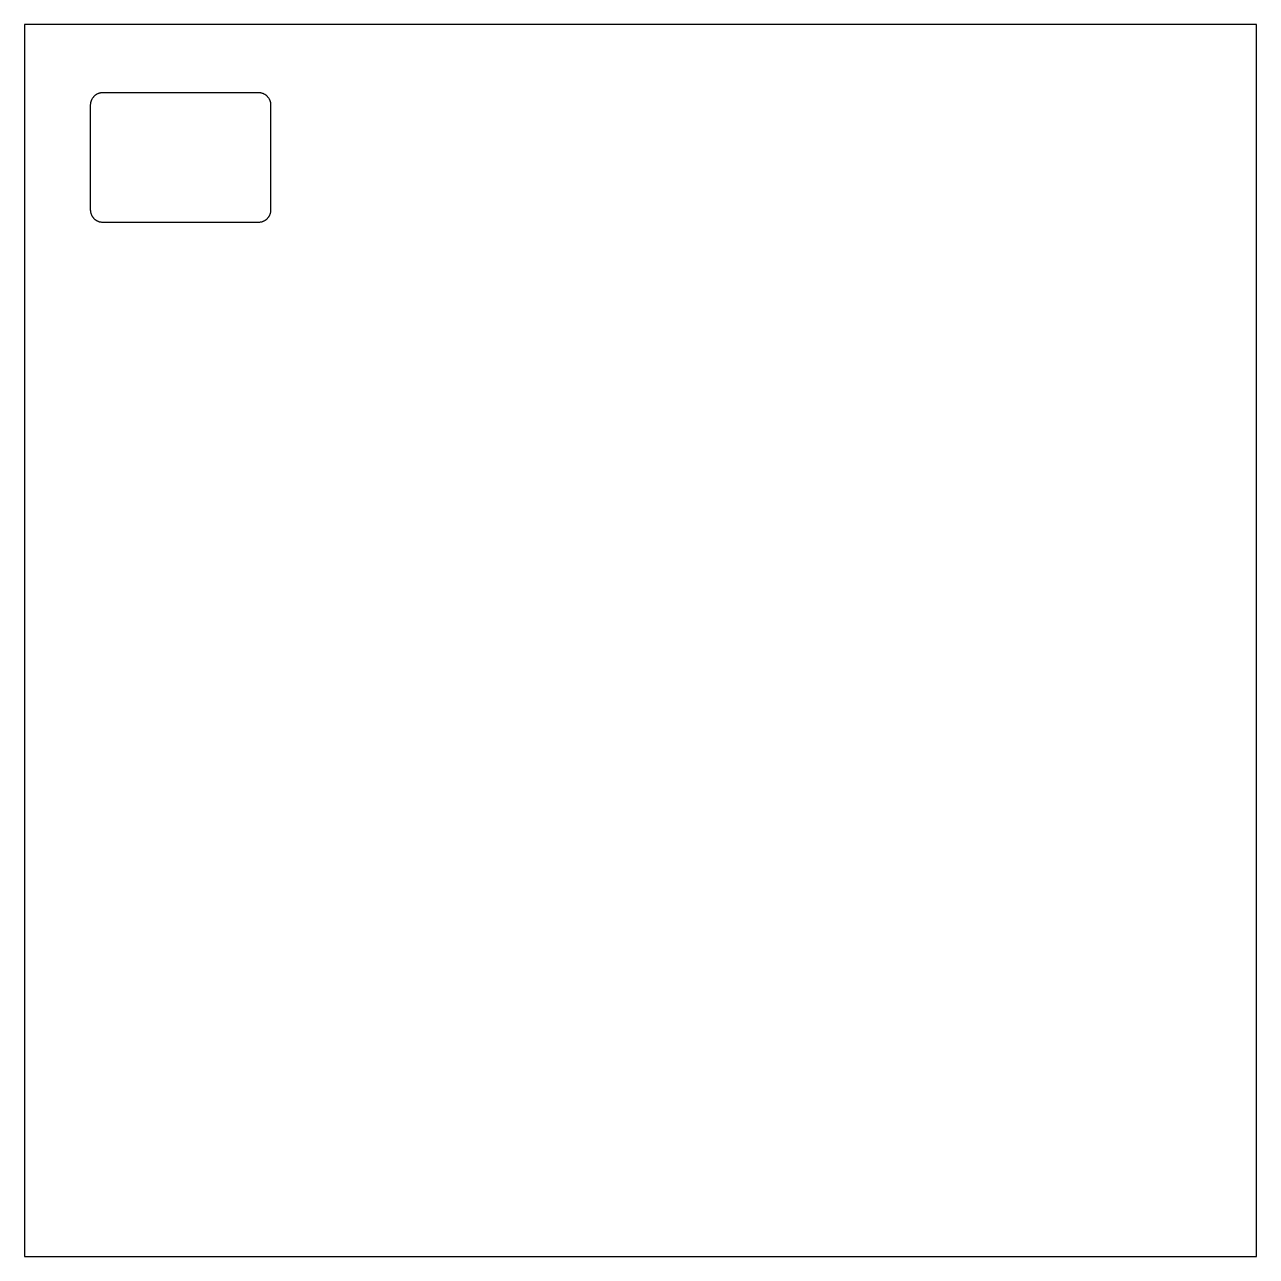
# Model space of a CAD drawing. Extents: x 2199 to 2499, y 2694 to 2994.
import ezdxf

# ---------------------------------------------------------------- set-up
doc = ezdxf.new("R2010")
doc.units = 0
doc.layers.add('CORTE_LASER$CORTE', color=7, linetype='CONTINUOUS')

msp = doc.modelspace()

# ---------------------------------------------------------------- linework, layer by layer
at = {"layer": 'CORTE_LASER$CORTE'}
for p, q in [((2499, 2994), (2199, 2994)), ((2199, 2994), (2199, 2694)), ((2499, 2694), (2499, 2994)), ((2199, 2694), (2499, 2694))]:
    msp.add_line(p, q, dxfattribs=at)
msp.add_lwpolyline([(2215, 2948.9), (2215, 2948.8), (2215.01, 2948.7), (2215.02, 2948.59), (2215.03, 2948.49), (2215.04, 2948.39), (2215.06, 2948.29), (2215.09, 2948.19), (2215.11, 2948.09), (2215.14, 2947.99), (2215.17, 2947.9), (2215.21, 2947.8), (2215.25, 2947.7), (2215.29, 2947.61), (2215.34, 2947.52), (2215.39, 2947.43), (2215.44, 2947.34), (2215.49, 2947.25), (2215.55, 2947.17), (2215.61, 2947.09), (2215.67, 2947.01), (2215.74, 2946.93), (2215.81, 2946.85), (2215.88, 2946.78), (2215.95, 2946.71), (2216.03, 2946.64), (2216.11, 2946.57), (2216.19, 2946.51), (2216.27, 2946.45), (2216.35, 2946.39), (2216.44, 2946.34), (2216.53, 2946.29), (2216.62, 2946.24), (2216.71, 2946.19), (2216.8, 2946.15), (2216.9, 2946.11), (2217, 2946.07), (2217.09, 2946.04), (2217.19, 2946.01), (2217.29, 2945.99), (2217.39, 2945.96), (2217.49, 2945.94), (2217.59, 2945.93), (2217.69, 2945.92), (2217.8, 2945.91), (2217.9, 2945.9), (2218, 2945.9), (2256, 2945.9), (2256.1, 2945.9), (2256.2, 2945.91), (2256.31, 2945.92), (2256.41, 2945.93), (2256.51, 2945.94), (2256.61, 2945.96), (2256.71, 2945.99), (2256.81, 2946.01), (2256.91, 2946.04), (2257, 2946.07), (2257.1, 2946.11), (2257.2, 2946.15), (2257.29, 2946.19), (2257.38, 2946.24), (2257.47, 2946.29), (2257.56, 2946.34), (2257.65, 2946.39), (2257.73, 2946.45), (2257.81, 2946.51), (2257.89, 2946.57), (2257.97, 2946.64), (2258.05, 2946.71), (2258.12, 2946.78), (2258.19, 2946.85), (2258.26, 2946.93), (2258.33, 2947.01), (2258.39, 2947.09), (2258.45, 2947.17), (2258.51, 2947.25), (2258.56, 2947.34), (2258.61, 2947.43), (2258.66, 2947.52), (2258.71, 2947.61), (2258.75, 2947.7), (2258.79, 2947.8), (2258.83, 2947.9), (2258.86, 2947.99), (2258.89, 2948.09), (2258.91, 2948.19), (2258.94, 2948.29), (2258.96, 2948.39), (2258.97, 2948.49), (2258.98, 2948.59), (2258.99, 2948.7), (2259, 2948.8), (2259, 2948.9), (2259, 2974.4), (2259, 2974.5), (2258.99, 2974.6), (2258.98, 2974.71), (2258.97, 2974.81), (2258.96, 2974.91), (2258.94, 2975.01), (2258.91, 2975.11), (2258.89, 2975.21), (2258.86, 2975.31), (2258.83, 2975.4), (2258.79, 2975.5), (2258.75, 2975.6), (2258.71, 2975.69), (2258.66, 2975.78), (2258.61, 2975.87), (2258.56, 2975.96), (2258.51, 2976.05), (2258.45, 2976.13), (2258.39, 2976.21), (2258.33, 2976.29), (2258.26, 2976.37), (2258.19, 2976.45), (2258.12, 2976.52), (2258.05, 2976.59), (2257.97, 2976.66), (2257.89, 2976.73), (2257.81, 2976.79), (2257.73, 2976.85), (2257.65, 2976.91), (2257.56, 2976.96), (2257.47, 2977.01), (2257.38, 2977.06), (2257.29, 2977.11), (2257.2, 2977.15), (2257.1, 2977.19), (2257, 2977.23), (2256.91, 2977.26), (2256.81, 2977.29), (2256.71, 2977.31), (2256.61, 2977.34), (2256.51, 2977.36), (2256.41, 2977.37), (2256.31, 2977.38), (2256.2, 2977.39), (2256.1, 2977.4), (2256, 2977.4), (2218, 2977.4), (2217.9, 2977.4), (2217.8, 2977.39), (2217.69, 2977.38), (2217.59, 2977.37), (2217.49, 2977.36), (2217.39, 2977.34), (2217.29, 2977.31), (2217.19, 2977.29), (2217.09, 2977.26), (2217, 2977.23), (2216.9, 2977.19), (2216.8, 2977.15), (2216.71, 2977.11), (2216.62, 2977.06), (2216.53, 2977.01), (2216.44, 2976.96), (2216.35, 2976.91), (2216.27, 2976.85), (2216.19, 2976.79), (2216.11, 2976.73), (2216.03, 2976.66), (2215.95, 2976.59), (2215.88, 2976.52), (2215.81, 2976.45), (2215.74, 2976.37), (2215.67, 2976.29), (2215.61, 2976.21), (2215.55, 2976.13), (2215.49, 2976.05), (2215.44, 2975.96), (2215.39, 2975.87), (2215.34, 2975.78), (2215.29, 2975.69), (2215.25, 2975.6), (2215.21, 2975.5), (2215.17, 2975.4), (2215.14, 2975.31), (2215.11, 2975.21), (2215.09, 2975.11), (2215.06, 2975.01), (2215.04, 2974.91), (2215.03, 2974.81), (2215.02, 2974.71), (2215.01, 2974.6), (2215, 2974.5), (2215, 2974.4)], close=True, dxfattribs=at)

doc.saveas('drawing.dxf')
